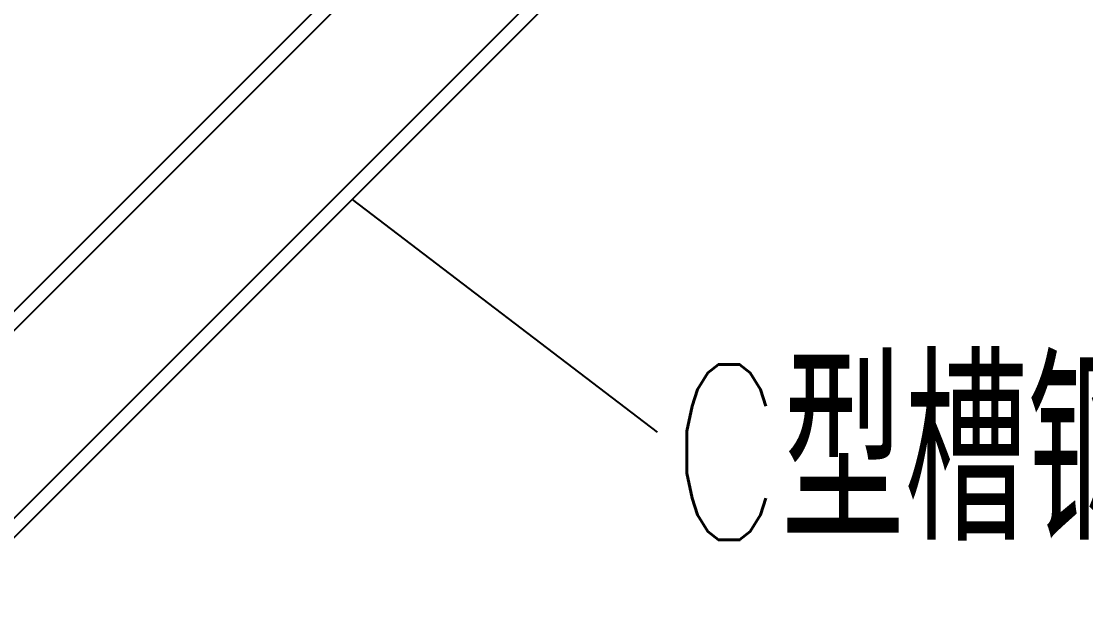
# Model space of a CAD drawing. Extents: x 1725261 to 1937680, y 860327 to 1571294.
# Drawn here: x 1830754 to 1833181, y 1236580 to 1237889 of the extents above; entities that cross this region are included whole.
import ezdxf

# ---------------------------------------------------------------- set-up
doc = ezdxf.new("R2010")
doc.units = 0
doc.header["$LTSCALE"] = 1000
doc.header["$MEASUREMENT"] = 0
doc.layers.add('W_DIM', color=4, linetype='Continuous')
doc.styles.get("Standard").update_dxf_attribs({"font": 'gbenor.shx', "bigfont": 'gbcbig.shx'})
doc.styles.add('wwp100', font='txt.shx', dxfattribs={"width": 0.7, "height": 400, "bigfont": 'hztxt.shx'})
doc.dimstyles.get("Standard").update_dxf_attribs({"dimtxt": 0.18, "dimasz": 0.18, "dimexe": 0.18, "dimexo": 0.0625, "dimgap": 0.09, "dimtad": 0, "dimtih": 1, "dimtoh": 1, "dimdec": 4, "dimzin": 0, "dimdsep": 46, "dimtxsty": 'Standard', "dimcen": 0.09, "dimadec": 0, "dimazin": 0, "dimtfac": 1, "dimtdec": 4, "dimtofl": 0, "dimtmove": 0, "dimatfit": 3, "dimfxl": 0, "dimtolj": 1, "dimtzin": 0, "dimarcsym": 0})

msp = doc.modelspace()

# ---------------------------------------------------------------- linework, layer by layer
at = {"linetype": 'Continuous'}
for p, q in [((1829458.2, 1235948.7), (1832003.6, 1238494.1)), ((1829480.2, 1235926.7), (1832025.6, 1238472.1)), ((1829694.1, 1235712.8), (1832239.5, 1238258.2)), ((1829716.1, 1235690.7), (1832261.5, 1238236.1))]:
    msp.add_line(p, q, dxfattribs=at)

# ---------------------------------------------------------------- texts
at = {"layer": 'W_DIM', "color": 7, "style": 'wwp100', "width": 0.7}
msp.add_text('C型槽钢', height=400, dxfattribs=at).set_placement((1832235.7, 1236707.1))

# ---------------------------------------------------------------- leaders
msp.add_leader([(1831508.5, 1237483.2), (1832204, 1236952.9)], dimstyle='Standard', override={"dimgap": 20})

doc.saveas('drawing.dxf')
